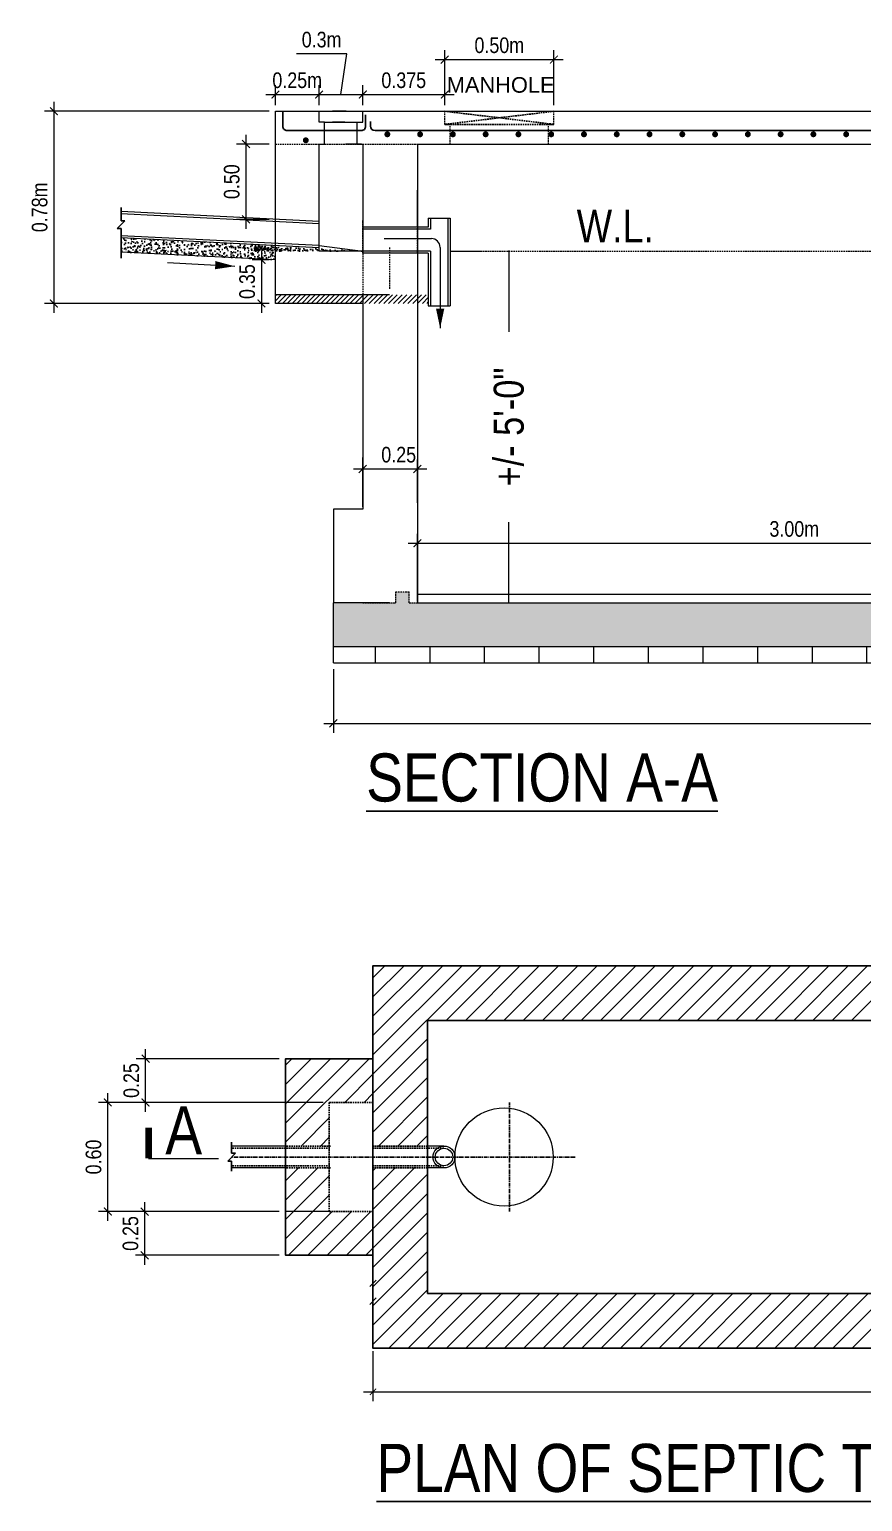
# Model space of a CAD drawing. Header units: inches. Extents: x -4010 to 65129, y -40138 to -1318.
# Drawn here: x 50955.7 to 51222.6, y -30250.5 to -29778.9 of the extents above; entities that cross this region are included whole.
import ezdxf

# ---------------------------------------------------------------- set-up
doc = ezdxf.new("R2010")
doc.units = ezdxf.units.IN
doc.header["$MEASUREMENT"] = 0
doc.header["$PDMODE"] = 99
for name, pattern in [('ACAD_ISO04W100', [30.5, 24, -3, 0.5, -3]), ('CENTER', [2, 1.25, -0.25, 0.25, -0.25]), ('DASHED', [0.75, 0.5, -0.25]), ('DASHED2', [0.375, 0.25, -0.125])]:
    doc.linetypes.add(name, pattern=pattern)
for name, color, linetype, lineweight in [('DIM', 7, 'Continuous', 15), ('dot', 30, 'DASHED2', 15), ('GRID', 8, 'ACAD_ISO04W100', 15), ('LINE', 8, 'Continuous', 13), ('TAXT', 150, 'Continuous', 0)]:
    doc.layers.add(name, color=color, linetype=linetype, lineweight=lineweight)
for name, color, linetype in [('GRIDE', 8, 'CENTER'), ('Hatch', 3, 'Continuous'), ('LINE-1', 5, 'Continuous'), ('Rod', 1, 'Continuous'), ('wall', 3, 'Continuous')]:
    doc.layers.add(name, color=color, linetype=linetype)
doc.layers.add('text', color=7, linetype='Continuous', true_color=0x6a7cf1)
doc.styles.add('ARIAL', font='arial.ttf')
doc.styles.add('NARROW', font='ARIALN.TTF')
doc.styles.get("Standard").update_dxf_attribs({"font": 'ARIALN.TTF'})
doc.dimstyles.new('3-16', dxfattribs={"dimtxt": 5, "dimasz": 2.5, "dimexe": 3, "dimexo": 2, "dimgap": 2, "dimtad": 1, "dimdec": 1, "dimzin": 3, "dimdsep": 46, "dimlunit": 4, "dimtxsty": 'NARROW', "dimblk": 'ARCHTICK', "dimcen": 0, "dimdle": 3, "dimclrd": 256, "dimclre": 256, "dimclrt": 7, "dimaunit": 1, "dimadec": 3, "dimazin": 1, "dimtfac": 1, "dimtdec": 1, "dimtofl": 0, "dimtmove": 0, "dimatfit": 3, "dimldrblk": 'CLOSED', "dimfxl": 1, "dimtolj": 1, "dimtzin": 0, "dimlwd": -1, "dimlwe": -1, "dimarcsym": 0})
doc.dimstyles.new('L-SECTION', dxfattribs={"dimtxt": 4, "dimasz": 2, "dimexe": 3, "dimexo": 1, "dimgap": 1, "dimtad": 1, "dimdec": 0, "dimzin": 3, "dimdsep": 46, "dimlunit": 4, "dimtxsty": 'Standard', "dimblk1": 'ARCHTICK', "dimblk2": 'ARCHTICK', "dimsah": 1, "dimcen": 0.09375, "dimdle": 3, "dimclrd": 6, "dimclre": 6, "dimclrt": 6, "dimadec": 0, "dimazin": 0, "dimtfac": 1, "dimtdec": 0, "dimtofl": 0, "dimtmove": 1, "dimatfit": 3, "dimldrblk": 'ARCHTICK', "dimfxl": 3, "dimtolj": 1, "dimtzin": 0, "dimlwd": -1, "dimlwe": -1, "dimarcsym": 0})
pattern_1 = [(45, (-33431.412, -36936.803), (-3.09359217, 3.09359217), [])]

# ---------------------------------------------------------------- blocks, each defined once
blk = doc.blocks.new('AR')
at = {"layer": 'DIM'}
blk.add_lwpolyline([(0, 0, 0, 37.5, 0), (89.2, 0, 37.5, 37.5, 0)], format="xyseb", dxfattribs=at)
blk = doc.blocks.new('_DOTSMALL')
at = {"color": 0, "linetype": 'ByBlock', "const_width": 0.5}
blk.add_lwpolyline([(-0.0625, 0, 1), (0.0625, 0, 1)], format="xyb", close=True, dxfattribs=at)
blk = doc.blocks.new('_Oblique')
at = {"color": 0, "linetype": 'ByBlock', "lineweight": -2}
blk.add_line((-0.5, -0.5), (0.5, 0.5), dxfattribs=at)
blk = doc.blocks.new('_ArchTick')
at = {"layer": 'GRID', "color": 0, "const_width": 0.15}
blk.add_lwpolyline([(-0.5, -0.5), (0.5, 0.5)], dxfattribs=at)
blk = doc.blocks.new('*D1101')
at = {"layer": 'Defpoints', "color": 0, "linetype": 'ByBlock'}
for p in [(51065.71, -30201.36), (51478.71, -30201.36), (51478.71, -30215.33)]:
    blk.add_point(p, dxfattribs=at)
at = {"layer": 'DIM', "color": 6}
for p, q in [((51065.71, -30202.36), (51065.71, -30218.33)), ((51478.71, -30202.36), (51478.71, -30218.33)), ((51062.71, -30215.33), (51481.71, -30215.33))]:
    blk.add_line(p, q, dxfattribs=at)
at = {"layer": 'DIM', "color": 6, "linetype": 'ByBlock', "xscale": 2, "yscale": 2, "zscale": 2, "rotation": 180}
blk.add_blockref('_ArchTick', (51065.71, -30215.33), dxfattribs=at)
at = {"layer": 'DIM', "color": 6, "linetype": 'ByBlock', "xscale": 2, "yscale": 2, "zscale": 2}
blk.add_blockref('_ArchTick', (51478.71, -30215.33), dxfattribs=at)
at = {"layer": 'DIM', "color": 6, "linetype": 'ByBlock', "insert": (51272.21, -30211.27), "char_height": 4, "attachment_point": 5}
blk.add_mtext('\\A1;{\\H1.5x;5.00m}', dxfattribs=at)
blk = doc.blocks.new('*D1102')
at = {"layer": 'Defpoints', "color": 0, "linetype": 'Continuous'}
for p in [(50992.6, -30157.61), (51037.71, -30157.61), (51037.71, -30171.61)]:
    blk.add_point(p, dxfattribs=at)
at = {"layer": 'TAXT', "linetype": 'Continuous'}
for p, q in [((50992.6, -30174.61), (50992.6, -30154.61)), ((51035.71, -30157.61), (50989.6, -30157.61)), ((51035.71, -30171.61), (50989.6, -30171.61))]:
    blk.add_line(p, q, dxfattribs=at)
at = {"layer": 'TAXT', "linetype": 'Continuous', "xscale": 2.5, "yscale": 2.5, "zscale": 2.5}
for p, rotation in [((50992.6, -30157.61), 90), ((50992.6, -30171.61), 270)]:
    blk.add_blockref('_ArchTick', p, dxfattribs=dict(at, rotation=rotation))
at = {"layer": 'TAXT', "color": 7, "linetype": 'Continuous', "insert": (50988.05, -30164.61), "char_height": 5, "attachment_point": 5, "rotation": 90, "style": 'NARROW'}
blk.add_mtext('\\A1;0.25', dxfattribs=at)
blk = doc.blocks.new('_Closed')
at = {"layer": 'wall', "color": 0, "lineweight": -2}
for p, q in [((-1, 0.17), (0, 0)), ((-1, 0.17), (-1, -0.17)), ((0, 0), (-1, -0.17)), ((0, 0), (-1, 0))]:
    blk.add_line(p, q, dxfattribs=at)
blk = doc.blocks.new('*D1103')
at = {"layer": 'Defpoints', "color": 0, "linetype": 'Continuous'}
for p in [(50980.76, -30122.61), (51051.71, -30122.61), (51037.71, -30157.61)]:
    blk.add_point(p, dxfattribs=at)
at = {"layer": 'TAXT', "linetype": 'Continuous'}
for p, q in [((51049.71, -30122.61), (50977.76, -30122.61)), ((50980.76, -30160.61), (50980.76, -30119.61)), ((51035.71, -30157.61), (50977.76, -30157.61))]:
    blk.add_line(p, q, dxfattribs=at)
at = {"layer": 'TAXT', "linetype": 'Continuous', "xscale": 2.5, "yscale": 2.5, "zscale": 2.5}
for p, rotation in [((50980.76, -30122.61), 90), ((50980.76, -30157.61), 270)]:
    blk.add_blockref('_ArchTick', p, dxfattribs=dict(at, rotation=rotation))
at = {"layer": 'TAXT', "color": 7, "linetype": 'Continuous', "insert": (50976.21, -30140.11), "char_height": 5, "attachment_point": 5, "rotation": 90, "style": 'NARROW'}
blk.add_mtext('\\A1;0.60', dxfattribs=at)
blk = doc.blocks.new('*D1104')
at = {"layer": 'Defpoints', "color": 0, "linetype": 'Continuous'}
for p in [(50992.85, -30108.61), (51037.71, -30108.61), (51051.71, -30122.61)]:
    blk.add_point(p, dxfattribs=at)
at = {"layer": 'TAXT', "linetype": 'Continuous'}
for p, q in [((51035.71, -30108.61), (50989.85, -30108.61)), ((50992.85, -30125.61), (50992.85, -30105.61)), ((51049.71, -30122.61), (50989.85, -30122.61))]:
    blk.add_line(p, q, dxfattribs=at)
at = {"layer": 'TAXT', "linetype": 'Continuous', "xscale": 2.5, "yscale": 2.5, "zscale": 2.5}
for p, rotation in [((50992.85, -30108.61), 90), ((50992.85, -30122.61), 270)]:
    blk.add_blockref('_ArchTick', p, dxfattribs=dict(at, rotation=rotation))
at = {"layer": 'TAXT', "color": 7, "linetype": 'Continuous', "insert": (50988.3, -30115.61), "char_height": 5, "attachment_point": 5, "rotation": 90, "style": 'NARROW'}
blk.add_mtext('\\A1;0.25', dxfattribs=at)
blk = doc.blocks.new('*D1106')
at = {"layer": 'Defpoints', "color": 0, "linetype": 'Continuous'}
for p in [(51123.69, -29788.52), (51088.69, -29805.08), (51123.69, -29805.08)]:
    blk.add_point(p, dxfattribs=at)
at = {"layer": 'TAXT', "linetype": 'Continuous'}
for p, q in [((51088.69, -29803.08), (51088.69, -29785.52)), ((51123.69, -29803.08), (51123.69, -29785.52)), ((51085.69, -29788.52), (51126.69, -29788.52))]:
    blk.add_line(p, q, dxfattribs=at)
at = {"layer": 'TAXT', "linetype": 'Continuous', "xscale": 2.5, "yscale": 2.5, "zscale": 2.5, "rotation": 180}
blk.add_blockref('_ArchTick', (51088.69, -29788.52), dxfattribs=at)
at = {"layer": 'TAXT', "linetype": 'Continuous', "xscale": 2.5, "yscale": 2.5, "zscale": 2.5}
blk.add_blockref('_ArchTick', (51123.69, -29788.52), dxfattribs=at)
at = {"layer": 'TAXT', "color": 7, "linetype": 'Continuous', "insert": (51106.19, -29783.96), "char_height": 5, "attachment_point": 5, "style": 'NARROW'}
blk.add_mtext('\\A1;0.50m', dxfattribs=at)
blk = doc.blocks.new('*D1109')
at = {"layer": 'Defpoints', "color": 0, "linetype": 'Continuous'}
for p in [(51048.44, -29799.72), (51034.44, -29805.08), (51048.44, -29805.08)]:
    blk.add_point(p, dxfattribs=at)
at = {"layer": 'TAXT', "linetype": 'Continuous'}
for p, q in [((51034.44, -29803.08), (51034.44, -29796.72)), ((51048.44, -29803.08), (51048.44, -29796.72)), ((51031.44, -29799.72), (51051.44, -29799.72))]:
    blk.add_line(p, q, dxfattribs=at)
at = {"layer": 'TAXT', "linetype": 'Continuous', "xscale": 2.5, "yscale": 2.5, "zscale": 2.5, "rotation": 180}
blk.add_blockref('_ArchTick', (51034.44, -29799.72), dxfattribs=at)
at = {"layer": 'TAXT', "linetype": 'Continuous', "xscale": 2.5, "yscale": 2.5, "zscale": 2.5}
blk.add_blockref('_ArchTick', (51048.44, -29799.72), dxfattribs=at)
at = {"layer": 'TAXT', "color": 7, "linetype": 'Continuous', "insert": (51041.44, -29795.17), "char_height": 5, "attachment_point": 5, "style": 'NARROW'}
blk.add_mtext('\\A1;0.25m', dxfattribs=at)
blk = doc.blocks.new('*D1110')
at = {"layer": 'Defpoints', "color": 0, "linetype": 'Continuous'}
for p in [(51062.44, -29799.72), (51048.44, -29805.08), (51062.44, -29805.08)]:
    blk.add_point(p, dxfattribs=at)
at = {"layer": 'TAXT', "linetype": 'Continuous'}
for p, q in [((51057.33, -29786.7), (51041.19, -29786.7)), ((51055.44, -29799.72), (51057.33, -29786.7)), ((51048.44, -29803.08), (51048.44, -29796.72)), ((51062.44, -29803.08), (51062.44, -29796.72)), ((51045.44, -29799.72), (51065.44, -29799.72))]:
    blk.add_line(p, q, dxfattribs=at)
at = {"layer": 'TAXT', "linetype": 'Continuous', "xscale": 2.5, "yscale": 2.5, "zscale": 2.5, "rotation": 180}
blk.add_blockref('_ArchTick', (51048.44, -29799.72), dxfattribs=at)
at = {"layer": 'TAXT', "linetype": 'Continuous', "xscale": 2.5, "yscale": 2.5, "zscale": 2.5}
blk.add_blockref('_ArchTick', (51062.44, -29799.72), dxfattribs=at)
at = {"layer": 'TAXT', "color": 7, "linetype": 'Continuous', "insert": (51049.26, -29782.15), "char_height": 5, "attachment_point": 5, "style": 'NARROW'}
blk.add_mtext('\\A1;0.3m', dxfattribs=at)
blk = doc.blocks.new('*D1111')
at = {"layer": 'Defpoints', "color": 0, "linetype": 'Continuous'}
for p in [(51088.69, -29799.72), (51062.44, -29805.08), (51088.69, -29805.08)]:
    blk.add_point(p, dxfattribs=at)
at = {"layer": 'TAXT', "linetype": 'Continuous'}
for p, q in [((51062.44, -29803.08), (51062.44, -29796.72)), ((51088.69, -29803.08), (51088.69, -29796.72)), ((51059.44, -29799.72), (51091.69, -29799.72))]:
    blk.add_line(p, q, dxfattribs=at)
at = {"layer": 'TAXT', "linetype": 'Continuous', "xscale": 2.5, "yscale": 2.5, "zscale": 2.5, "rotation": 180}
blk.add_blockref('_ArchTick', (51062.44, -29799.72), dxfattribs=at)
at = {"layer": 'TAXT', "linetype": 'Continuous', "xscale": 2.5, "yscale": 2.5, "zscale": 2.5}
blk.add_blockref('_ArchTick', (51088.69, -29799.72), dxfattribs=at)
at = {"layer": 'TAXT', "color": 7, "linetype": 'Continuous', "insert": (51075.57, -29795.17), "char_height": 5, "attachment_point": 5, "style": 'NARROW'}
blk.add_mtext('\\A1;0.375', dxfattribs=at)
blk = doc.blocks.new('*D1113')
at = {"layer": 'Defpoints', "color": 0, "linetype": 'Continuous'}
for p in [(51034.44, -29805.08), (50963.49, -29866.64), (51034.44, -29866.64)]:
    blk.add_point(p, dxfattribs=at)
at = {"layer": 'TAXT', "linetype": 'Continuous'}
for p, q in [((50963.49, -29802.08), (50963.49, -29869.64)), ((51032.44, -29805.08), (50960.49, -29805.08)), ((51032.44, -29866.64), (50960.49, -29866.64))]:
    blk.add_line(p, q, dxfattribs=at)
at = {"layer": 'TAXT', "linetype": 'Continuous', "xscale": 2.5, "yscale": 2.5, "zscale": 2.5}
for p, rotation in [((50963.49, -29805.08), 90), ((50963.49, -29866.64), 270)]:
    blk.add_blockref('_ArchTick', p, dxfattribs=dict(at, rotation=rotation))
at = {"layer": 'TAXT', "color": 7, "linetype": 'Continuous', "insert": (50958.94, -29835.86), "char_height": 5, "attachment_point": 5, "rotation": 90, "style": 'NARROW'}
blk.add_mtext('\\A1;0.78m', dxfattribs=at)
blk = doc.blocks.new('*D1114')
at = {"layer": 'Defpoints', "color": 0, "linetype": 'Continuous'}
for p in [(51034.44, -29815.58), (51025.02, -29839.72), (51034.44, -29839.72)]:
    blk.add_point(p, dxfattribs=at)
at = {"layer": 'TAXT', "linetype": 'Continuous'}
for p, q in [((51032.44, -29815.58), (51022.02, -29815.58)), ((51025.02, -29812.58), (51025.02, -29842.72)), ((51032.44, -29839.72), (51022.02, -29839.72))]:
    blk.add_line(p, q, dxfattribs=at)
at = {"layer": 'TAXT', "linetype": 'Continuous', "xscale": 2.5, "yscale": 2.5, "zscale": 2.5}
for p, rotation in [((51025.02, -29815.58), 90), ((51025.02, -29839.72), 270)]:
    blk.add_blockref('_ArchTick', p, dxfattribs=dict(at, rotation=rotation))
at = {"layer": 'TAXT', "color": 7, "linetype": 'Continuous', "insert": (51020.47, -29827.65), "char_height": 5, "attachment_point": 5, "rotation": 90, "style": 'NARROW'}
blk.add_mtext('\\A1;0.50', dxfattribs=at)
blk = doc.blocks.new('*D1115')
at = {"layer": 'Defpoints', "color": 0, "linetype": 'Continuous'}
for p in [(51034.44, -29852.68), (51029.97, -29866.64), (51034.44, -29866.64)]:
    blk.add_point(p, dxfattribs=at)
at = {"layer": 'TAXT', "linetype": 'Continuous'}
for p, q in [((51032.44, -29852.68), (51026.97, -29852.68)), ((51029.97, -29849.68), (51029.97, -29869.64)), ((51032.44, -29866.64), (51026.97, -29866.64))]:
    blk.add_line(p, q, dxfattribs=at)
at = {"layer": 'TAXT', "linetype": 'Continuous', "xscale": 2.5, "yscale": 2.5, "zscale": 2.5}
for p, rotation in [((51029.97, -29852.68), 90), ((51029.97, -29866.64), 270)]:
    blk.add_blockref('_ArchTick', p, dxfattribs=dict(at, rotation=rotation))
at = {"layer": 'TAXT', "color": 7, "linetype": 'Continuous', "insert": (51025.42, -29859.66), "char_height": 5, "attachment_point": 5, "rotation": 90, "style": 'NARROW'}
blk.add_mtext('\\A1;0.35', dxfattribs=at)
blk = doc.blocks.new('*D1116')
at = {"layer": 'Defpoints', "color": 0, "linetype": 'Continuous'}
for p in [(51053.02, -29981.83), (51484.64, -29981.83), (51484.64, -30001.2)]:
    blk.add_point(p, dxfattribs=at)
at = {"layer": 'TAXT', "linetype": 'Continuous'}
for p, q in [((51053.02, -29983.83), (51053.02, -30004.2)), ((51484.64, -29983.83), (51484.64, -30004.2)), ((51050.02, -30001.2), (51487.64, -30001.2))]:
    blk.add_line(p, q, dxfattribs=at)
at = {"layer": 'TAXT', "linetype": 'Continuous', "xscale": 2.5, "yscale": 2.5, "zscale": 2.5, "rotation": 180}
blk.add_blockref('_ArchTick', (51053.02, -30001.2), dxfattribs=at)
at = {"layer": 'TAXT', "linetype": 'Continuous', "xscale": 2.5, "yscale": 2.5, "zscale": 2.5}
blk.add_blockref('_ArchTick', (51484.64, -30001.2), dxfattribs=at)
at = {"layer": 'TAXT', "color": 7, "linetype": 'Continuous', "insert": (51268.83, -29996.65), "char_height": 5, "attachment_point": 5, "style": 'NARROW'}
blk.add_mtext('\\A1;5.00m', dxfattribs=at)
blk = doc.blocks.new('*D1119')
at = {"layer": 'Defpoints', "color": 0, "linetype": 'Continuous'}
for p in [(51079.94, -29919.69), (51062.44, -29932.55), (51079.94, -29932.55)]:
    blk.add_point(p, dxfattribs=at)
at = {"layer": 'TAXT', "linetype": 'Continuous'}
for p, q in [((51059.44, -29919.69), (51082.94, -29919.69)), ((51062.44, -29930.55), (51062.44, -29916.69)), ((51079.94, -29930.55), (51079.94, -29916.69))]:
    blk.add_line(p, q, dxfattribs=at)
at = {"layer": 'TAXT', "linetype": 'Continuous', "xscale": 2.5, "yscale": 2.5, "zscale": 2.5, "rotation": 180}
blk.add_blockref('_ArchTick', (51062.44, -29919.69), dxfattribs=at)
at = {"layer": 'TAXT', "linetype": 'Continuous', "xscale": 2.5, "yscale": 2.5, "zscale": 2.5}
blk.add_blockref('_ArchTick', (51079.94, -29919.69), dxfattribs=at)
at = {"layer": 'TAXT', "color": 7, "linetype": 'Continuous', "insert": (51073.95, -29915.13), "char_height": 5, "attachment_point": 5, "style": 'NARROW'}
blk.add_mtext('\\A1;0.25', dxfattribs=at)
blk = doc.blocks.new('*D1120')
at = {"layer": 'Defpoints', "color": 0, "linetype": 'Continuous'}
for p in [(51321.44, -29943.47), (51079.94, -29959.78), (51321.44, -29959.78)]:
    blk.add_point(p, dxfattribs=at)
at = {"layer": 'TAXT', "linetype": 'Continuous'}
for p, q in [((51076.94, -29943.47), (51324.44, -29943.47)), ((51079.94, -29957.78), (51079.94, -29940.47)), ((51321.44, -29957.78), (51321.44, -29940.47))]:
    blk.add_line(p, q, dxfattribs=at)
at = {"layer": 'TAXT', "linetype": 'Continuous', "xscale": 2.5, "yscale": 2.5, "zscale": 2.5, "rotation": 180}
blk.add_blockref('_ArchTick', (51079.94, -29943.47), dxfattribs=at)
at = {"layer": 'TAXT', "linetype": 'Continuous', "xscale": 2.5, "yscale": 2.5, "zscale": 2.5}
blk.add_blockref('_ArchTick', (51321.44, -29943.47), dxfattribs=at)
at = {"layer": 'TAXT', "color": 7, "linetype": 'Continuous', "insert": (51200.69, -29938.92), "char_height": 5, "attachment_point": 5, "style": 'NARROW'}
blk.add_mtext('\\A1;3.00m', dxfattribs=at)

msp = doc.modelspace()

# ---------------------------------------------------------------- hatches: boundary and pattern name
at = {"layer": 'Hatch'}
h = msp.add_hatch(dxfattribs=at)
h.set_pattern_fill('AR-CONC', color=256, scale=0.42, style=0)
h.set_pattern_definition([(50, (51314.978, -30228.721), (3.012493, -0.263559), [0.315, -3.465]), (355, (51314.978, -30228.721), (-0.582756, 3.159207), [0.252, -2.772]), (100.4514, (51315.229, -30228.743), (2.42974, 2.895646), [0.267709, -2.944797]), (46.1842, (51314.978, -30227.881), (4.482412, -0.69518), [0.4725, -5.1975]), (96.6356, (51315.3514, -30227.939), (3.925583, 4.091295), [0.401563, -4.417195]), (351.1842, (51314.978, -30227.881), (3.92558, 4.0913), [0.378, -4.158]), (21, (51315.398, -30228.091), (2.50701, -1.690999), [0.315, -3.465]), (326, (51315.398, -30228.091), (1.021924, 3.04563), [0.252, -2.772]), (71.4514, (51315.6068, -30228.232), (3.528935, 1.354628), [0.267709, -2.944797]), (37.5, (51314.9779, -30228.721), (0.0510714, 1.3981542), [0, -2.7384, 0, -2.814, 0, -2.7825]), (7.5, (51314.9779, -30228.721), (1.104892, 1.656529), [0, -1.6044, 0, -2.6754, 0, -1.0605]), (327.5, (51314.0413, -30228.721), (2.2420542, -0.0947305), [0, -1.05, 0, -3.276, 0, -4.347]), (317.5, (51313.6213, -30228.721), (2.449382, 0.420441), [0, -1.365, 0, -2.1756, 0, -3.087])])
h.paths.add_polyline_path([(50984.999, -29845.657), (50984.999, -29850.212), (51034.442, -29852.684), (51034.442, -29848.129)])
h = msp.add_hatch(dxfattribs=at)
h.set_pattern_fill('AR-CONC', color=256, scale=0.28, style=0)
h.set_pattern_definition([(50, (51293.9779, -30228.721), (2.0083285, -0.175706), [0.21, -2.31]), (355, (51293.9779, -30228.721), (-0.388504, 2.106138), [0.168, -1.848]), (100.4514, (51294.1452, -30228.7357), (1.619826, 1.930431), [0.1784725, -1.963198]), (46.1842, (51293.978, -30228.161), (2.988275, -0.463453), [0.315, -3.465]), (96.6356, (51294.227, -30228.1997), (2.617056, 2.72753), [0.267709, -2.944796]), (351.1842, (51293.978, -30228.161), (2.617053, 2.727532), [0.252, -2.772]), (21, (51294.2579, -30228.301), (1.67134, -1.127333), [0.21, -2.31]), (326, (51294.2579, -30228.301), (0.681283, 2.03042), [0.168, -1.848]), (71.4514, (51294.3972, -30228.395), (2.352623, 0.903085), [0.1784725, -1.963198]), (37.5, (51293.9779, -30228.72104), (0.0340476, 0.9321028), [0, -1.8256, 0, -1.876, 0, -1.855]), (7.5, (51293.9779, -30228.721), (0.7365947, 1.1043528), [0, -1.0696, 0, -1.7836, 0, -0.707]), (327.5, (51293.3535, -30228.72104), (1.4947028, -0.0631536), [0, -0.7, 0, -2.184, 0, -2.898]), (317.5, (51293.0735, -30228.721), (1.6329213, 0.280294), [0, -0.91, 0, -1.4504, 0, -2.058])])
h.paths.add_polyline_path([(51027.442, -29848.128), (51027.442, -29849.878), (51062.442, -29849.878)])
at = {"layer": 'Hatch', "linetype": 'Continuous'}
h = msp.add_hatch(dxfattribs=at)
h.set_pattern_fill('ANSI31', color=256, scale=8.75, style=0)
h.set_pattern_definition([(45, (51314.9779, -30228.721), (-0.773398, 0.773398), [])])
h.paths.add_polyline_path([(51076, -29866.642), (51076, -29863.878), (51054.708, -29863.878), (51054.708, -29866.642)])
h.paths.add_polyline_path([(51054.708, -29866.642), (51054.708, -29863.878), (51034.442, -29863.878), (51034.442, -29866.642)])
h.paths.add_polyline_path([(51083.442, -29866.642), (51083.442, -29863.878), (51076, -29863.878), (51076, -29866.642)])
at = {"layer": 'Hatch'}
h = msp.add_hatch(dxfattribs=at)
h.set_pattern_fill('AR-CONC', color=256, scale=0.42, style=0)
h.set_pattern_definition([(50, (-33434.679, -36927.6436), (3.01249277, -0.26355897), [0.315, -3.465]), (355, (-33434.679, -36927.6436), (-0.5827556, 3.15920696), [0.252, -2.772]), (100.4514, (-33434.428, -36927.6655), (2.4297394, 2.89564608), [0.2677088, -2.94479687]), (46.1842, (-33434.679, -36926.8036), (4.4824124, -0.69517986), [0.4725, -5.1975]), (96.6356, (-33434.3054, -36926.8615), (3.92558336, 4.09129506), [0.4015632, -4.4171946]), (351.1842, (-33434.679, -36926.8036), (3.92558017, 4.09129812), [0.378, -4.158]), (21, (-33434.259, -36927.0136), (2.50700962, -1.69099934), [0.315, -3.465]), (326, (-33434.259, -36927.0136), (1.02192439, 3.04563019), [0.252, -2.772]), (71.4514, (-33434.05, -36927.1545), (3.52893504, 1.35462809), [0.2677088, -2.94479687]), (37.5, (-33434.6789, -36927.6436), (0.051071392, 1.398154186), [0, -2.7384, 0, -2.814, 0, -2.7825]), (7.5, (-33434.6789, -36927.6436), (1.104892057, 1.65652919), [0, -1.6044, 0, -2.6754, 0, -1.0605]), (327.5, (-33435.6155, -36927.6436), (2.242054232, -0.094730461), [0, -1.05, 0, -3.276, 0, -4.347]), (317.5, (-33436.0355, -36927.6436), (2.44938191, 0.420440926), [0, -1.365, 0, -2.1756, 0, -3.087])])
h.paths.add_polyline_path([(51484.642, -29962.578), (51467.112, -29962.578), (51466.692, -29962.578), (51457.942, -29962.578), (51330.192, -29962.578), (51321.442, -29962.578), (51109.302, -29962.578, -1), (51109.25, -29962.578), (51108.856, -29962.578), (51079.942, -29962.578), (51077.301, -29962.578), (51077.301, -29959.078), (51073.011, -29959.078), (51073.011, -29962.578), (51062.442, -29962.578), (51053.02, -29962.578), (51053.02, -29976.578), (51484.642, -29976.578)])
at = {"layer": 'Hatch', "linetype": 'Continuous'}
h = msp.add_hatch(dxfattribs=at)
h.set_pattern_fill('ANSI31', color=256, scale=35, style=0)
h.set_pattern_definition(pattern_1)
h.paths.add_polyline_path([(51478.709, -30078.861), (51065.709, -30078.861), (51065.709, -30108.611), (51065.709, -30122.611), (51065.709, -30136.611), (51083.209, -30136.611), (51083.209, -30128.542, -1), (51083.209, -30128.489), (51083.209, -30128.375), (51083.209, -30113.473, -1), (51083.209, -30113.421), (51083.209, -30113.307), (51083.209, -30096.361), (51297.729, -30096.361, -1), (51297.782, -30096.361), (51311.154, -30096.361, -1), (51311.206, -30096.361), (51324.289, -30096.361), (51324.709, -30096.361), (51461.209, -30096.361), (51461.209, -30113.421, -1), (51461.209, -30113.473), (51461.209, -30117.986), (51461.209, -30128.489, -1), (51461.209, -30128.542), (51461.209, -30134.441), (51461.209, -30136.611), (51478.709, -30136.611)])
h.paths.add_polyline_path([(51478.709, -30143.611), (51461.209, -30143.611), (51461.209, -30183.861), (51324.009, -30183.861), (51311.206, -30183.861, -1), (51311.154, -30183.861), (51311.04, -30183.861), (51297.782, -30183.861, -1), (51297.729, -30183.861), (51297.615, -30183.861), (51083.209, -30183.861), (51083.209, -30143.611), (51065.709, -30143.611), (51065.709, -30157.611), (51065.709, -30171.611), (51065.709, -30201.361), (51478.709, -30201.361)])
h.paths.add_polyline_path([(51076.421, -30125.6), (51082.371, -30125.6), (51082.371, -30130.85), (51076.421, -30130.85)], flags=24)
h.paths.add_polyline_path([(51468.735, -30129.467), (51472.095, -30129.467), (51472.095, -30132.827), (51468.735, -30132.827)], flags=24)
h = msp.add_hatch(dxfattribs=at)
h.set_pattern_fill('ANSI31', color=256, scale=35, style=0)
h.set_pattern_definition(pattern_1)
h.paths.add_polyline_path([(51333.459, -30096.361), (51324.709, -30096.361), (51324.709, -30168.111), (51324.709, -30183.861), (51333.459, -30183.861), (51333.459, -30168.111)])
h.paths.add_polyline_path([(51037.709, -30157.611), (51037.709, -30171.611), (51065.709, -30171.611), (51065.709, -30157.611), (51051.709, -30157.611)])
h.paths.add_polyline_path([(51051.709, -30122.611), (51065.709, -30122.611), (51065.709, -30108.611), (51037.709, -30108.611), (51037.709, -30136.611), (51051.709, -30136.611)])
h.paths.add_polyline_path([(51051.709, -30143.611), (51037.709, -30143.611), (51037.709, -30157.611), (51051.709, -30157.611)])
at = {"layer": 'LINE'}
h = msp.add_hatch(dxfattribs=at)
h.set_pattern_fill('LINE', color=256, scale=140, angle=90, style=0)
h.set_pattern_definition([(90, (51101.477, -30225.221), (-17.5, 1e-15), [])])
h.paths.add_polyline_path([(51057.647, -29976.578), (51057.647, -29981.828), (51303.941, -29981.828), (51303.941, -29976.578)])

# ---------------------------------------------------------------- linework, layer by layer
at = {"layer": 'DIM', "lineweight": 5}
for p, q in [((51057.138, -29805.078), (51052.741, -29805.078)), ((51056.694, -29808.578), (51052.741, -29808.578)), ((51062.442, -29864.578), (51062.442, -29880.059)), ((51062.442, -29931.847), (51062.442, -29915.959)), ((51065.709, -30107.911), (51065.709, -30088.256)), ((51065.709, -30180.209), (51065.709, -30193.859))]:
    msp.add_line(p, q, dxfattribs=at)
at = {"layer": 'DIM'}
for p, q in [((51079.942, -29841.775), (51079.942, -29830.413)), ((51090.862, -29849.878), (51100.445, -29849.878)), ((51090.862, -29849.878), (51100.445, -29849.878)), ((51108.856, -29849.878), (51109.136, -29849.878)), ((51109.276, -29849.738), (51109.276, -29875.694)), ((51079.942, -29866.966), (51079.942, -29878.099)), ((51053.02, -29932.547), (51053.02, -29962.578)), ((51109.276, -29962.718), (51109.276, -29936.762)), ((51079.942, -29962.158), (51079.942, -29947.95)), ((51070.551, -29962.578), (51053.02, -29962.578)), ((51108.856, -29962.578), (51109.136, -29962.578)), ((51083.209, -30117.986), (51083.209, -30113.307)), ((51083.209, -30134.441), (51083.209, -30128.375)), ((51051.709, -30157.611), (51037.709, -30157.611)), ((51065.709, -30173.979), (51065.709, -30182)), ((51065.709, -30182), (51065.709, -30187.698))]:
    msp.add_line(p, q, dxfattribs=at)
at = {"layer": 'dot', "const_width": 0.945}
for points in [[(51069.845, -29812.467, 1), (51070.79, -29812.467, 1)], [(51080.345, -29812.467, 1), (51081.29, -29812.467, 1)], [(51090.845, -29812.467, 1), (51091.79, -29812.467, 1)], [(51101.345, -29812.469, 1), (51102.29, -29812.469, 1)], [(51111.845, -29812.469, 1), (51112.79, -29812.469, 1)], [(51122.345, -29812.469, 1), (51123.29, -29812.469, 1)], [(51132.845, -29812.469, 1), (51133.79, -29812.469, 1)], [(51143.345, -29812.469, 1), (51144.29, -29812.469, 1)], [(51153.845, -29812.469, 1), (51154.79, -29812.469, 1)], [(51164.345, -29812.469, 1), (51165.29, -29812.469, 1)], [(51174.845, -29812.469, 1), (51175.79, -29812.469, 1)], [(51185.345, -29812.469, 1), (51186.29, -29812.469, 1)], [(51195.845, -29812.469, 1), (51196.79, -29812.469, 1)], [(51206.345, -29812.469, 1), (51207.29, -29812.469, 1)], [(51216.845, -29812.469, 1), (51217.79, -29812.469, 1)], [(51043.724, -29814.379, 1), (51044.669, -29814.379, 1)]]:
    msp.add_lwpolyline(points, format="xyb", close=True, dxfattribs=at)
at = {"layer": 'GRIDE', "linetype": 'DASHED'}
for p, q in [((51088.692, -29805.078), (51123.692, -29809.278)), ((51123.692, -29805.078), (51088.692, -29809.278)), ((51090.442, -29809.278), (51121.942, -29809.278))]:
    msp.add_line(p, q, dxfattribs=at)
at = {"layer": 'GRIDE'}
for p, q in [((51109.459, -30157.611), (51109.459, -30122.611)), ((51130.459, -30140.111), (51020.397, -30140.111))]:
    msp.add_line(p, q, dxfattribs=at)
at = {"layer": 'LINE'}
for p, q in [((51034.442, -29805.078), (51475.442, -29805.078)), ((51034.442, -29866.642), (51034.442, -29805.078)), ((51048.442, -29808.578), (51048.442, -29805.078)), ((51062.442, -29808.578), (51062.442, -29805.078)), ((51050.192, -29808.578), (51048.442, -29808.578)), ((51050.192, -29815.578), (51050.192, -29808.578)), ((51050.192, -29808.578), (51060.692, -29808.578)), ((51060.692, -29815.578), (51060.692, -29808.578)), ((51060.692, -29808.578), (51062.442, -29808.578)), ((51088.692, -29809.278), (51090.442, -29809.278)), ((51121.942, -29809.278), (51123.692, -29809.278)), ((51048.442, -29849.878), (51048.442, -29815.578)), ((51048.442, -29815.578), (51050.192, -29815.578)), ((51060.692, -29815.578), (51062.442, -29815.578)), ((51062.442, -29815.578), (51062.442, -29850.578)), ((51079.942, -29815.578), (51321.442, -29815.578)), ((51079.942, -29815.578), (51079.942, -29962.578)), ((51048.442, -29841.119), (50984.984, -29837.946)), ((51048.442, -29840.418), (50985.019, -29837.247)), ((51083.442, -29839.378), (51083.442, -29842.195)), ((51083.442, -29839.378), (51090.442, -29839.378)), ((51084.142, -29839.378), (51084.142, -29842.895)), ((51089.742, -29839.378), (51089.742, -29867.378)), ((51090.442, -29839.378), (51090.442, -29867.378)), ((51083.442, -29842.195), (51062.442, -29842.195)), ((51084.142, -29842.895), (51062.442, -29842.895)), ((51048.442, -29848.829), (50984.949, -29845.654)), ((51048.442, -29848.128), (50984.984, -29844.955)), ((51048.442, -29848.128), (51062.442, -29849.878)), ((51069.313, -29845.883), (51084.437, -29845.883)), ((51087.237, -29848.683), (51087.237, -29874.613)), ((51034.442, -29852.684), (50984.984, -29850.211)), ((50999.847, -29853.516), (51021.419, -29854.741)), ((51062.442, -29849.878), (51048.442, -29849.878)), ((51084.142, -29849.878), (51062.442, -29849.878)), ((51083.442, -29850.578), (51062.442, -29850.578)), ((51083.442, -29850.578), (51083.442, -29867.378)), ((51084.142, -29849.878), (51084.142, -29867.378)), ((51070.984, -29863.878), (51034.442, -29863.878)), ((51062.442, -29866.642), (51034.442, -29866.642)), ((51062.442, -29863.878), (51062.442, -29932.547)), ((51083.442, -29867.378), (51090.442, -29867.378)), ((51062.442, -29932.547), (51053.02, -29932.547)), ((51079.942, -29959.778), (51321.442, -29959.778)), ((51053.02, -29981.828), (51053.02, -29962.578)), ((51062.442, -29962.578), (51053.02, -29962.578)), ((51079.942, -29962.578), (51321.442, -29962.578)), ((51053.02, -29976.578), (51484.642, -29976.578)), ((51053.02, -29981.828), (51484.642, -29981.828)), ((51037.709, -30136.626), (51020.397, -30136.626)), ((51088.459, -30136.611), (51083.209, -30136.611)), ((50993.835, -30140.581), (51016.212, -30140.581)), ((51037.709, -30143.611), (51020.397, -30143.611)), ((51088.459, -30143.611), (51083.209, -30143.611))]:
    msp.add_line(p, q, dxfattribs=at)
at = {"layer": 'LINE', "linetype": 'DASHED'}
for p, q in [((51088.692, -29809.278), (51088.692, -29805.078)), ((51123.692, -29809.278), (51123.692, -29805.078)), ((51090.442, -29815.578), (51090.442, -29809.278)), ((51121.942, -29815.578), (51121.942, -29809.278)), ((51034.442, -29815.578), (51048.442, -29815.578)), ((51050.192, -29815.578), (51060.692, -29815.578)), ((51062.442, -29815.578), (51079.942, -29815.578)), ((51062.442, -29850.578), (51062.442, -29840.025)), ((51079.942, -29850.578), (51079.942, -29840.025)), ((51070.984, -29848.681), (51070.984, -29861.981)), ((51062.442, -29850.578), (51062.442, -29863.878)), ((51090.442, -29849.878), (51457.942, -29849.878)), ((51073.011, -29959.078), (51077.301, -29959.078)), ((51073.011, -29962.578), (51073.011, -29959.078)), ((51077.301, -29962.578), (51077.301, -29959.078)), ((51070.971, -29962.578), (51062.221, -29962.578)), ((51062.442, -29962.578), (51073.011, -29962.578)), ((51077.301, -29962.578), (51079.942, -29962.578))]:
    msp.add_line(p, q, dxfattribs=at)
at = {"layer": 'LINE', "linetype": 'Continuous'}
for p, q in [((51062.022, -29815.578), (51056.946, -29815.578)), ((51062.022, -29849.878), (51056.908, -29849.878))]:
    msp.add_line(p, q, dxfattribs=at)
at = {"layer": 'LINE', "const_width": 2.1}
msp.add_lwpolyline([(50993.835, -30130.71), (50993.835, -30140.581)], dxfattribs=at)
at = {"layer": 'LINE'}
for centre, radius in [((51107.709, -30140.111), 15.75), ((51088.459, -30140.111), 3.5), ((51088.459, -30140.111), 2.8)]:
    msp.add_circle(centre, radius, dxfattribs=at)
msp.add_arc((51084.437, -29848.683), 2.8, 0, 90, dxfattribs=at)
at = {"layer": 'LINE-1'}
for p, q in [((50984.999, -29835.903), (50984.999, -29840.169)), ((50983.751, -29842.664), (50986.246, -29840.169)), ((50984.999, -29842.664), (50983.751, -29842.664)), ((50984.999, -29840.169), (50986.246, -29840.169)), ((50984.999, -29842.664), (50984.999, -29852.121)), ((51020.422, -30135.408), (51020.422, -30138.925)), ((51019.174, -30141.42), (51021.669, -30138.925)), ((51020.422, -30141.42), (51019.174, -30141.42)), ((51020.422, -30138.925), (51021.669, -30138.925)), ((51020.422, -30141.42), (51020.422, -30144.608))]:
    msp.add_line(p, q, dxfattribs=at)
at = {"layer": 'LINE-1', "linetype": 'DASHED'}
for p, q in [((51052.062, -30136.611), (51037.709, -30136.611)), ((51083.209, -30136.611), (51065.355, -30136.611)), ((51051.934, -30137.311), (51020.397, -30137.311)), ((51088.459, -30137.311), (51065.483, -30137.311)), ((51051.934, -30142.911), (51020.397, -30142.911)), ((51052.062, -30143.611), (51037.709, -30143.611)), ((51083.209, -30143.611), (51065.355, -30143.611)), ((51088.459, -30142.911), (51065.483, -30142.911))]:
    msp.add_line(p, q, dxfattribs=at)
at = {"layer": 'Rod'}
for p, q in [((51036.824, -29809.938), (51036.824, -29805.078)), ((51063.334, -29810.047), (51063.334, -29806.273)), ((51062.091, -29811.268), (51038.126, -29811.268)), ((51064.971, -29809.897), (51064.971, -29808.354)), ((51066.371, -29811.297), (51470.892, -29811.297)), ((51083.209, -30096.361), (51083.209, -30183.861)), ((51083.209, -30096.361), (51324.709, -30096.361)), ((51083.209, -30183.861), (51324.709, -30183.861))]:
    msp.add_line(p, q, dxfattribs=at)
at = {"layer": 'Rod', "linetype": 'DASHED'}
msp.add_line((51065.709, -30122.611), (51065.709, -30108.611), dxfattribs=at)
at = {"layer": 'Rod'}
for points in [[(51065.709, -30108.611), (51065.709, -30171.611), (51065.709, -30201.361), (51478.709, -30201.361), (51478.709, -30078.861), (51065.709, -30078.861), (51065.709, -30108.611)], [(51065.709, -30171.611), (51037.709, -30171.611), (51037.709, -30108.611), (51065.709, -30108.611)]]:
    msp.add_lwpolyline(points, dxfattribs=at)
at = {"layer": 'Rod', "linetype": 'DASHED'}
msp.add_lwpolyline([(51051.709, -30122.611), (51065.709, -30122.611), (51065.709, -30157.611), (51051.709, -30157.611)], close=True, dxfattribs=at)
at = {"layer": 'Rod'}
for centre, radius, start, end in [((51038.175, -29809.917), 1.351, 179.1395, 272.07781), ((51062.04, -29809.972), 1.297, 266.89063, 3.33679), ((51066.371, -29809.897), 1.4, 180, 270)]:
    msp.add_arc(centre, radius, start, end, dxfattribs=at)

# ---------------------------------------------------------------- block references
at = {"layer": 'DIM', "xscale": 0.4199999999982538, "yscale": 0.4199999999982538, "zscale": 0.4199999999999999}
for p, rotation in [((51079.942, -29830.553), 180), ((51109.276, -29849.878), 90), ((51079.942, -29948.09), 180), ((51109.276, -29962.578), 270), ((51083.209, -30113.447), 180)]:
    msp.add_blockref('_DOTSMALL', p, dxfattribs=dict(at, rotation=rotation))
at = {"layer": 'DIM'}
for name, p, xscale, yscale, zscale in [('_DOTSMALL', (51079.942, -29877.959), 0.4199999999982538, 0.4199999999982538, 0.4199999999999999), ('_Oblique', (51065.709, -30180.6), 2.099999999998545, 2.099999999998545, 2.1), ('_Oblique', (51065.709, -30186.298), 2.099999999998545, 2.099999999998545, 2.1)]:
    msp.add_blockref(name, p, dxfattribs=dict(at, xscale=xscale, yscale=yscale, zscale=zscale))
at = {"layer": 'LINE', "linetype": 'Continuous', "xscale": 0.4199999999982538, "yscale": 0.4199999999982538, "zscale": 0.4199999999999999, "rotation": 90}
for p in [(51057.086, -29815.578), (51057.048, -29849.878)]:
    msp.add_blockref('_DOTSMALL', p, dxfattribs=at)
at = {"layer": 'LINE', "yscale": 0.06999999999970896, "zscale": 0.06999999999999999}
for p, xscale, rotation in [((51021.419, -29854.741), 0.07000000000152845, 176.747476767199), ((51087.237, -29874.613), 0.06999999999970896, 90)]:
    msp.add_blockref('AR', p, dxfattribs=dict(at, xscale=xscale, rotation=rotation))

# ---------------------------------------------------------------- texts
at = {"layer": 'DIM', "insert": (51109.276, -29906.228), "char_height": 9.6, "attachment_point": 5, "rotation": 90}
msp.add_mtext('+/- 5\'-0"', dxfattribs=at)
at = {"layer": 'text'}
for s, height, p in [('W.L. ', 10.5, (51130.982, -29847.121)), ('%%uSECTION A-A', 15.4, (51063.543, -30026.223)), ('%%uPLAN OF SEPTIC TANK', 15.4, (51066.807, -30247.416))]:
    msp.add_text(s, height=height, dxfattribs=at).set_placement(p)
at = {"layer": 'text', "text_generation_flag": 2}
msp.add_text('A', height=15.4, dxfattribs=at).set_placement((51010.959, -30139.226))
at = {"layer": 'text', "insert": (51089.35, -29794.134), "char_height": 5, "width": 193.23704, "attachment_point": 1, "line_spacing_factor": 0.95, "style": 'ARIAL'}
msp.add_mtext('MANHOLE', dxfattribs=at)

# ---------------------------------------------------------------- dimensions: what is measured, and where the dimension line sits
at = {"layer": 'DIM', "linetype": 'ByBlock'}
dim = msp.add_linear_dim(base=(51478.709, -30215.333), p1=(51065.709, -30201.361), p2=(51478.709, -30201.361), text='{\\H1.5x;5.00m}', dimstyle='L-SECTION', override={"dimtmove": 1}, dxfattribs=at)
dim.commit()
dim.dimension.update_dxf_attribs({"geometry": '*D1101', "text_midpoint": (51272.209, -30211.269)})
at = {"layer": 'TAXT', "linetype": 'Continuous'}
dim = msp.add_linear_dim(base=(51062.442, -29799.723), p1=(51048.442, -29805.078), p2=(51062.442, -29805.078), text='0.3m', dimstyle='3-16', override={"dimtmove": 1}, dxfattribs=at)
dim.commit()
dim.dimension.update_dxf_attribs({"geometry": '*D1110', "text_midpoint": (51055.329, -29786.703), "dimtype": 160})
for base, p1, p2, text, picture, middle in [((51123.692, -29788.515), (51088.692, -29805.078), (51123.692, -29805.078), '0.50m', '*D1106', (51106.192, -29783.962)), ((51321.442, -29943.475), (51079.942, -29959.778), (51321.442, -29959.778), '3.00m', '*D1120', (51200.692, -29938.922)), ((51484.642, -30001.201), (51053.02, -29981.828), (51484.642, -29981.828), '5.00m', '*D1116', (51268.831, -29996.648))]:
    dim = msp.add_linear_dim(base=base, p1=p1, p2=p2, text=text, dimstyle='3-16', dxfattribs=at)
    dim.commit()
    dim.dimension.update_dxf_attribs({"geometry": picture, "text_midpoint": middle})
for base, p1, p2, text, picture, middle in [((51048.442, -29799.723), (51034.442, -29805.078), (51048.442, -29805.078), '0.25m', '*D1109', (51041.442, -29799.723)), ((51079.942, -29919.687), (51062.442, -29932.547), (51079.942, -29932.547), '0.25', '*D1119', (51073.952, -29919.687))]:
    dim = msp.add_linear_dim(base=base, p1=p1, p2=p2, text=text, dimstyle='3-16', dxfattribs=at)
    dim.commit()
    dim.dimension.update_dxf_attribs({"geometry": picture, "text_midpoint": middle, "dimtype": 160})
dim = msp.add_linear_dim(base=(51088.692, -29799.723), p1=(51062.442, -29805.078), p2=(51088.692, -29805.078), text='0.375', dimstyle='3-16', override={"dimtmove": 1}, dxfattribs=at)
dim.commit()
dim.dimension.update_dxf_attribs({"geometry": '*D1111', "text_midpoint": (51075.567, -29795.17)})
for base, p1, p2, text, picture, middle in [((50963.488, -29866.642), (51034.442, -29805.078), (51034.442, -29866.642), '0.78m', '*D1113', (50958.935, -29835.86)), ((51025.025, -29839.718), (51034.442, -29815.578), (51034.442, -29839.718), '0.50', '*D1114', (51020.472, -29827.648)), ((50980.76, -30122.611), (51037.709, -30157.611), (51051.709, -30122.611), '0.60', '*D1103', (50976.207, -30140.111))]:
    dim = msp.add_linear_dim(base=base, p1=p1, p2=p2, angle=90, text=text, dimstyle='3-16', dxfattribs=at)
    dim.commit()
    dim.dimension.update_dxf_attribs({"geometry": picture, "text_midpoint": middle})
for base, p1, p2, text, picture, middle in [((51029.971, -29866.642), (51034.442, -29852.684), (51034.442, -29866.642), '0.35', '*D1115', (51029.971, -29859.663)), ((50992.852, -30108.611), (51051.709, -30122.611), (51037.709, -30108.611), '0.25', '*D1104', (50992.852, -30115.611)), ((50992.605, -30157.611), (51037.709, -30171.611), (51037.709, -30157.611), '0.25', '*D1102', (50992.605, -30164.611))]:
    dim = msp.add_linear_dim(base=base, p1=p1, p2=p2, angle=90, text=text, dimstyle='3-16', dxfattribs=at)
    dim.commit()
    dim.dimension.update_dxf_attribs({"geometry": picture, "text_midpoint": middle, "dimtype": 160})

doc.saveas('drawing.dxf')
